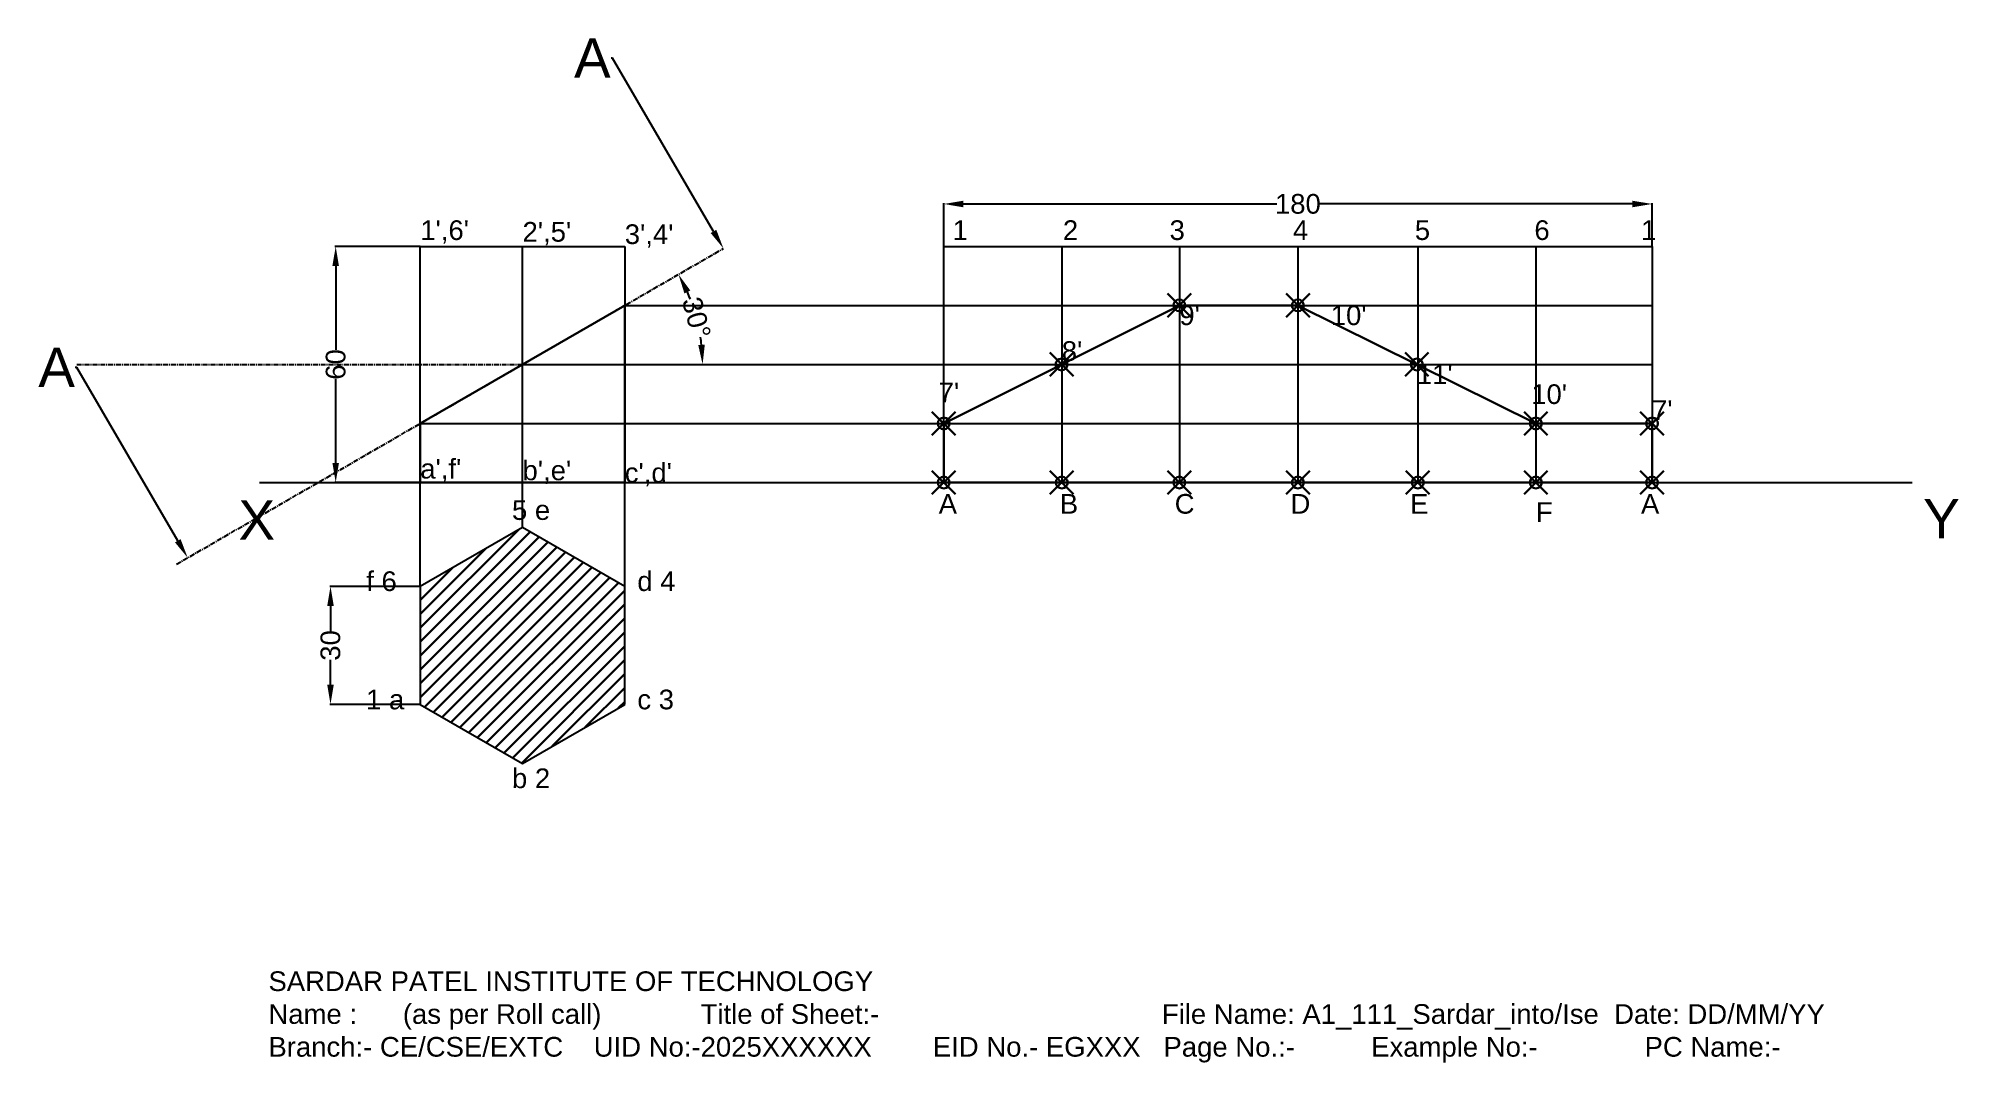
# Model space of a CAD drawing. Header units: millimetres. Extents: x -56 to 432, y 1 to 261.
import ezdxf
from ezdxf import colors
from ezdxf.entities.mleader import LeaderData, LeaderLine
from ezdxf.math import Vec2, Vec3

# ---------------------------------------------------------------- set-up
doc = ezdxf.new("R2010")
doc.units = ezdxf.units.MM
doc.header["$MEASUREMENT"] = 0
doc.header["$PDMODE"] = 35
doc.header["$PDSIZE"] = 3
doc.linetypes.add('CENTER', pattern=[2, 1.25, -0.25, 0.25, -0.25])
doc.layers.get('0').update_dxf_attribs({"color": 255})
for name, color, linetype in [('CENTER', 4, 'CENTER'), ('DIMENSION', 4, 'Continuous'), ('PointStyle', 50, 'Continuous'), ('PROJECTION', 3, 'Continuous'), ('TEXT', 7, 'Continuous')]:
    doc.layers.add(name, color=color, linetype=linetype)
doc.layers.add('OBJECT', color=7, linetype='Continuous', lineweight=30)
doc.styles.get("Standard").update_dxf_attribs({"font": 'arial.ttf'})
doc.dimstyles.get("Standard").update_dxf_attribs({"dimtxt": 5, "dimasz": 5, "dimexe": 0.18, "dimexo": 0.0625, "dimgap": 0.09, "dimtad": 0, "dimtoh": 1, "dimdec": 0, "dimzin": 0, "dimdsep": 46, "dimtxsty": 'Standard', "dimcen": 0.09, "dimclrd": 256, "dimclre": 256, "dimadec": 0, "dimazin": 0, "dimtfac": 1, "dimtdec": 0, "dimtofl": 0, "dimtmove": 0, "dimatfit": 3, "dimfxl": 1, "dimtolj": 1, "dimtzin": 0, "dimlwd": -1, "dimarcsym": 0})

# ---------------------------------------------------------------- blocks, each defined once
blk = doc.blocks.new('*D11')
at = {"lineweight": -2, "transparency": 16777216}
for p, q in [((40.78, 122.1), (17.85, 122.1)), ((40.78, 92.1), (17.85, 92.1))]:
    blk.add_line(p, q, dxfattribs=at)
at = {"transparency": 16777216}
for p, q in [((18.03, 117.1), (18.03, 110.76)), ((18.03, 97.1), (18.03, 103.44))]:
    blk.add_line(p, q, dxfattribs=at)
for points in [[(17.2, 117.1), (18.86, 117.1), (18.03, 122.1)], [(17.2, 97.1), (18.86, 97.1), (18.03, 92.1)]]:
    blk.add_solid(points, dxfattribs=at)
at = {"layer": 'Defpoints', "color": 0, "transparency": 16777216}
for p in [(18.03, 122.1), (40.84, 122.1), (40.84, 92.1)]:
    blk.add_point(p, dxfattribs=at)
at = {"color": 0, "transparency": 16777216, "insert": (18.03, 107.1), "char_height": 5, "attachment_point": 5, "rotation": 90}
blk.add_mtext('\\A1;30', dxfattribs=at)
blk = doc.blocks.new('*D13')
at = {"lineweight": -2, "transparency": 16777216}
for p, q in [((40.78, 208.5), (19.17, 208.5)), ((40.78, 148.5), (19.17, 148.5))]:
    blk.add_line(p, q, dxfattribs=at)
at = {"transparency": 16777216}
for p, q in [((19.35, 203.5), (19.35, 182.18)), ((19.35, 153.5), (19.35, 174.82))]:
    blk.add_line(p, q, dxfattribs=at)
for points in [[(18.51, 203.5), (20.18, 203.5), (19.35, 208.5)], [(18.51, 153.5), (20.18, 153.5), (19.35, 148.5)]]:
    blk.add_solid(points, dxfattribs=at)
at = {"layer": 'Defpoints', "color": 0, "transparency": 16777216}
for p in [(19.35, 208.5), (40.84, 208.5), (40.84, 148.5)]:
    blk.add_point(p, dxfattribs=at)
at = {"color": 0, "transparency": 16777216, "insert": (19.35, 178.5), "char_height": 5, "attachment_point": 5, "rotation": 90}
blk.add_mtext('\\A1;60', dxfattribs=at)
blk = doc.blocks.new('*D15')
at = {"layer": 'Defpoints', "color": 0, "transparency": 16777216}
for p in [(117.88, 207.98), (111.89, 186.45), (-46.46, 178.5), (119.06, 178.5), (-21.11, 127.73)]:
    blk.add_point(p, dxfattribs=at)
at = {"layer": 'DIMENSION', "transparency": 16777216}
for start, end in [(21.2634, 23.7369), (6.2631, 8.7366)]:
    blk.add_arc((66.83, 178.5), 45.76, start, end, dxfattribs=at)
for points in [[(107.97, 196.55), (109.46, 197.3), (106.46, 201.38)], [(113.15, 183.54), (111.48, 183.45), (112.59, 178.5)]]:
    blk.add_solid(points, dxfattribs=at)
at = {"layer": 'DIMENSION', "color": 0, "transparency": 16777216, "insert": (111.03, 190.34), "char_height": 5, "attachment_point": 5, "rotation": 285}
blk.add_mtext('\\A1;30°', dxfattribs=at)
blk = doc.blocks.new('*D16')
at = {"layer": 'Defpoints', "color": 0, "transparency": 16777216}
for p in [(353.86, 219.28), (173.86, 208.5), (353.86, 208.5)]:
    blk.add_point(p, dxfattribs=at)
at = {"layer": 'DIMENSION', "lineweight": -2, "transparency": 16777216}
for p, q in [((173.86, 208.56), (173.86, 219.46)), ((353.86, 208.56), (353.86, 219.46))]:
    blk.add_line(p, q, dxfattribs=at)
at = {"layer": 'DIMENSION', "transparency": 16777216}
for p, q in [((178.86, 219.28), (258.49, 219.28)), ((348.86, 219.28), (269.23, 219.28))]:
    blk.add_line(p, q, dxfattribs=at)
for points in [[(178.86, 220.11), (178.86, 218.44), (173.86, 219.28)], [(348.86, 220.11), (348.86, 218.44), (353.86, 219.28)]]:
    blk.add_solid(points, dxfattribs=at)
at = {"layer": 'DIMENSION', "color": 0, "transparency": 16777216, "insert": (263.86, 219.28), "char_height": 5, "attachment_point": 5}
blk.add_mtext('\\A1;180', dxfattribs=at)

msp = doc.modelspace()

# ---------------------------------------------------------------- hatches: boundary and pattern name
at = {"layer": 'OBJECT'}
h = msp.add_hatch(dxfattribs=at)
h.set_pattern_fill('ANSI31', color=256, scale=20)
h.paths.add_polyline_path([(92.81, 122.1), (66.83, 137.1), (40.84, 122.1), (40.84, 92.1), (66.83, 77.1), (92.81, 92.1)])

# ---------------------------------------------------------------- linework, layer by layer
at = {"layer": 'CENTER'}
for p, q in [((-21.11, 127.73), (117.88, 207.98)), ((-46.46, 178.5), (119.06, 178.5))]:
    msp.add_line(p, q, dxfattribs=at)
at = {"layer": 'OBJECT'}
for p, q in [((40.84, 163.5), (92.81, 193.5)), ((92.81, 193.5), (92.81, 148.5)), ((173.86, 163.5), (233.74, 193.5)), ((233.74, 193.5), (263.86, 193.5)), ((263.86, 193.5), (324.33, 163.5)), ((40.84, 148.44), (40.84, 163.5)), ((173.86, 148.5), (173.86, 163.5)), ((324.33, 163.5), (353.86, 163.5)), ((353.86, 163.5), (353.86, 148.5)), ((92.81, 148.5), (40.84, 148.5)), ((353.86, 148.5), (173.86, 148.5))]:
    msp.add_line(p, q, dxfattribs=at)
for p in [(233.74, 193.5), (263.86, 193.5), (203.8, 178.5), (294.09, 178.5), (173.86, 163.5), (324.33, 163.5), (353.86, 163.5), (173.86, 148.5), (203.86, 148.5), (233.74, 148.5), (263.86, 148.5), (294.33, 148.5), (324.33, 148.5), (353.86, 148.5)]:
    msp.add_point(p, dxfattribs=at)
at = {"layer": 'PointStyle'}
for p, q in [((40.84, 148.5), (40.84, 208.5)), ((40.84, 208.5), (92.81, 208.5)), ((92.81, 208.5), (92.81, 148.5)), ((173.86, 148.5), (173.86, 208.5)), ((173.86, 208.5), (353.86, 208.5)), ((203.86, 208.5), (203.86, 148.5)), ((233.74, 208.5), (233.74, 148.5)), ((263.86, 208.5), (263.86, 148.5)), ((294.33, 208.5), (294.33, 148.5)), ((324.33, 208.5), (324.33, 148.5)), ((353.86, 208.5), (353.86, 148.5)), ((92.81, 193.5), (353.86, 193.5)), ((66.83, 178.5), (353.86, 178.5)), ((40.84, 163.5), (353.86, 163.5)), ((40.84, 122.1), (40.84, 148.5)), ((40.84, 148.5), (92.81, 148.5)), ((66.83, 137.1), (66.83, 148.5)), ((92.81, 122.1), (92.81, 148.5))]:
    msp.add_line(p, q, dxfattribs=at)
msp.add_lwpolyline([(66.83, 148.5), (66.83, 208.5)], dxfattribs=at)
msp.add_lwpolyline([(92.81, 92.1), (92.81, 122.1), (66.83, 137.1), (40.84, 122.1), (40.84, 92.1), (66.83, 77.1)], close=True, dxfattribs=at)
at = {"layer": 'PROJECTION'}
for p, q in [((0, 148.5), (420, 148.5)), ((92.81, 148.5), (74.17, 148.5))]:
    msp.add_line(p, q, dxfattribs=at)

# ---------------------------------------------------------------- texts
at = {"layer": 'PointStyle', "char_height": 5, "attachment_point": 1}
for s, width, insert in [("1',6'", 14.403, (40.84, 215.13)), ("2',5'", 20.0802, (66.83, 214.7)), ("3',4'", 1.0942, (92.81, 214.1)), ("a',f'", 14.403, (40.84, 154.51)), ("b',e'", 20.0802, (66.83, 154.08)), ("c',d'", 1.0942, (92.81, 153.48)), ('5 e', 14.403, (64.15, 144)), ('f 6', 14.403, (27.11, 125.93)), ('d 4', 14.403, (96, 125.93)), ('1 a', 14.403, (27.06, 95.87)), ('c 3', 14.403, (96, 95.87)), ('b 2', 14.403, (64.15, 75.84))]:
    msp.add_mtext_dynamic_manual_height_columns(s, width=width, gutter_width=1, heights=[0], dxfattribs=dict(at, insert=insert))
at = {"layer": 'PROJECTION', "attachment_point": 1}
for s, width, insert, char_height in [('1', 14.403, (176.1, 215.13), 5), ('2', 14.403, (204.15, 215.13), 5), ('3', 14.403, (231.25, 215.13), 5), ('4', 14.403, (262.62, 215.13), 5), ('5', 14.403, (293.58, 215.13), 5), ('6', 14.403, (323.96, 215.13), 5), ('1', 14.403, (351.05, 215.13), 5), ("9'", 14.403, (233.74, 193.5), 5), ("10'", 14.403, (272.22, 193.5), 5), ("8'", 14.403, (203.86, 184.41), 5), ("11'", 14.403, (294.09, 178.5), 5), ("7'", 14.403, (172.58, 173.87), 5), ("10'", 14.403, (323.15, 173.45), 5), ("7'", 14.403, (353.86, 169.41), 5), ('X', 22.7521, (-5.36, 143.95), 10), ('A', 14.403, (172.58, 145.58), 5), ('B', 14.403, (203.37, 145.58), 5), ('C', 14.403, (232.56, 145.58), 5), ('D', 14.403, (261.98, 145.58), 5), ('E', 14.403, (292.36, 145.58), 5), ('F', 14.403, (324.33, 143.5), 5), ('A', 14.403, (351.05, 145.58), 5), ('Y', 22.7521, (422.75, 144.28), 10)]:
    msp.add_mtext_dynamic_manual_height_columns(s, width=width, gutter_width=1, heights=[0], dxfattribs=dict(at, insert=insert, char_height=char_height))
at = {"layer": 'TEXT', "insert": (2.26, 24.28), "char_height": 5, "width": 420.6213, "attachment_point": 1}
msp.add_mtext('SARDAR PATEL INSTITUTE OF TECHNOLOGY\\PName :      (as per Roll call)             Title of Sheet:-                                     File Name: A1_111_Sardar_into/Ise  Date: DD/MM/YY        \\PBranch:- CE/CSE/EXTC    UID No:-2025XXXXXX        EID No.- EGXXX   Page No.:-          Example No:-              PC Name:-', dxfattribs=at)

# ---------------------------------------------------------------- dimensions: what is measured, and where the dimension line sits
for base, p1, p2, picture, middle in [((19.35, 208.5), (40.84, 148.5), (40.84, 208.5), '*D13', (19.35, 178.5)), ((18.03, 122.1), (40.84, 92.1), (40.84, 122.1), '*D11', (18.03, 107.1))]:
    dim = msp.add_linear_dim(base=base, p1=p1, p2=p2, angle=90, dimstyle='Standard')
    dim.commit()
    dim.dimension.update_dxf_attribs({"geometry": picture, "text_midpoint": middle})
at = {"layer": 'DIMENSION'}
dim = msp.add_linear_dim(base=(353.86, 219.28), p1=(173.86, 208.5), p2=(353.86, 208.5), dimstyle='Standard', dxfattribs=at)
dim.commit()
dim.dimension.update_dxf_attribs({"geometry": '*D16', "text_midpoint": (263.86, 219.28)})
dim = msp.add_angular_dim_2l(base=(111.89, 186.45), line1=((-21.11, 127.73), (117.88, 207.98)), line2=((-46.46, 178.5), (119.06, 178.5)), dimstyle='Standard', dxfattribs=at)
dim.commit()
dim.dimension.update_dxf_attribs({"geometry": '*D15', "text_midpoint": (111.03, 190.34)})

# ---------------------------------------------------------------- leaders
ml = msp.add_multileader_mtext('Standard', dxfattribs=at)
ml.set_content('A', color=256)
ml.set_leader_properties()
ml.build(insert=Vec2(0, 0))
ml.multileader.update_dxf_attribs({"dogleg_length": 0.36, "arrow_head_size": 5})
ctx = ml.context
ctx.base_point, ctx.char_height, ctx.arrow_head_size, ctx.landing_gap_size, ctx.plane_origin = Vec3(-56.34, 177.75), 10, 5, 0.09, Vec3(-18.26, 129.38)
ctx.text_align_type = 2
notes = []
notes.append((ctx, [(0, (1, 1, 0), (-46.46, 177.75), (-1, 0), 0.36, [(0, [(-18.26, 129.38)], 0, [])])]))
ctx.mtext.insert, ctx.mtext.alignment, ctx.mtext.flow_direction = Vec3(-46.91, 182.75), 3, 5
at = {"layer": 'PointStyle'}
ml = msp.add_multileader_mtext('Standard', dxfattribs=at)
ml.set_content('A', color=256)
ml.set_leader_properties()
ml.build(insert=Vec2(0, 0))
ml.multileader.update_dxf_attribs({"dogleg_length": 0.36, "arrow_head_size": 5})
ctx = ml.context
ctx.base_point, ctx.char_height, ctx.arrow_head_size, ctx.landing_gap_size, ctx.plane_origin = Vec3(79.8, 256.35), 10, 5, 0.09, Vec3(117.88, 207.98)
ctx.text_align_type = 2
notes.append((ctx, [(0, (1, 1, 0), (89.68, 256.35), (-1, 0), 0.36, [(0, [(117.88, 207.98)], 0, [])])]))
ctx.mtext.insert, ctx.mtext.alignment, ctx.mtext.flow_direction = Vec3(89.23, 261.35), 3, 5
for ctx, leaders in notes:
    for number, flags, end, landing, length, lines in leaders:
        leader = LeaderData()
        leader.index, (leader.has_last_leader_line, leader.has_dogleg_vector, leader.attachment_direction) = number, flags
        leader.last_leader_point, leader.dogleg_vector, leader.dogleg_length = Vec3(end), Vec3(landing), length
        for number, points, colour, breaks in lines:
            line = LeaderLine()
            line.index, line.vertices, line.color, line.breaks = number, Vec3.list(points), colors.encode_raw_color(colour), breaks
            leader.lines.append(line)
        ctx.leaders.append(leader)

doc.saveas('drawing.dxf')
